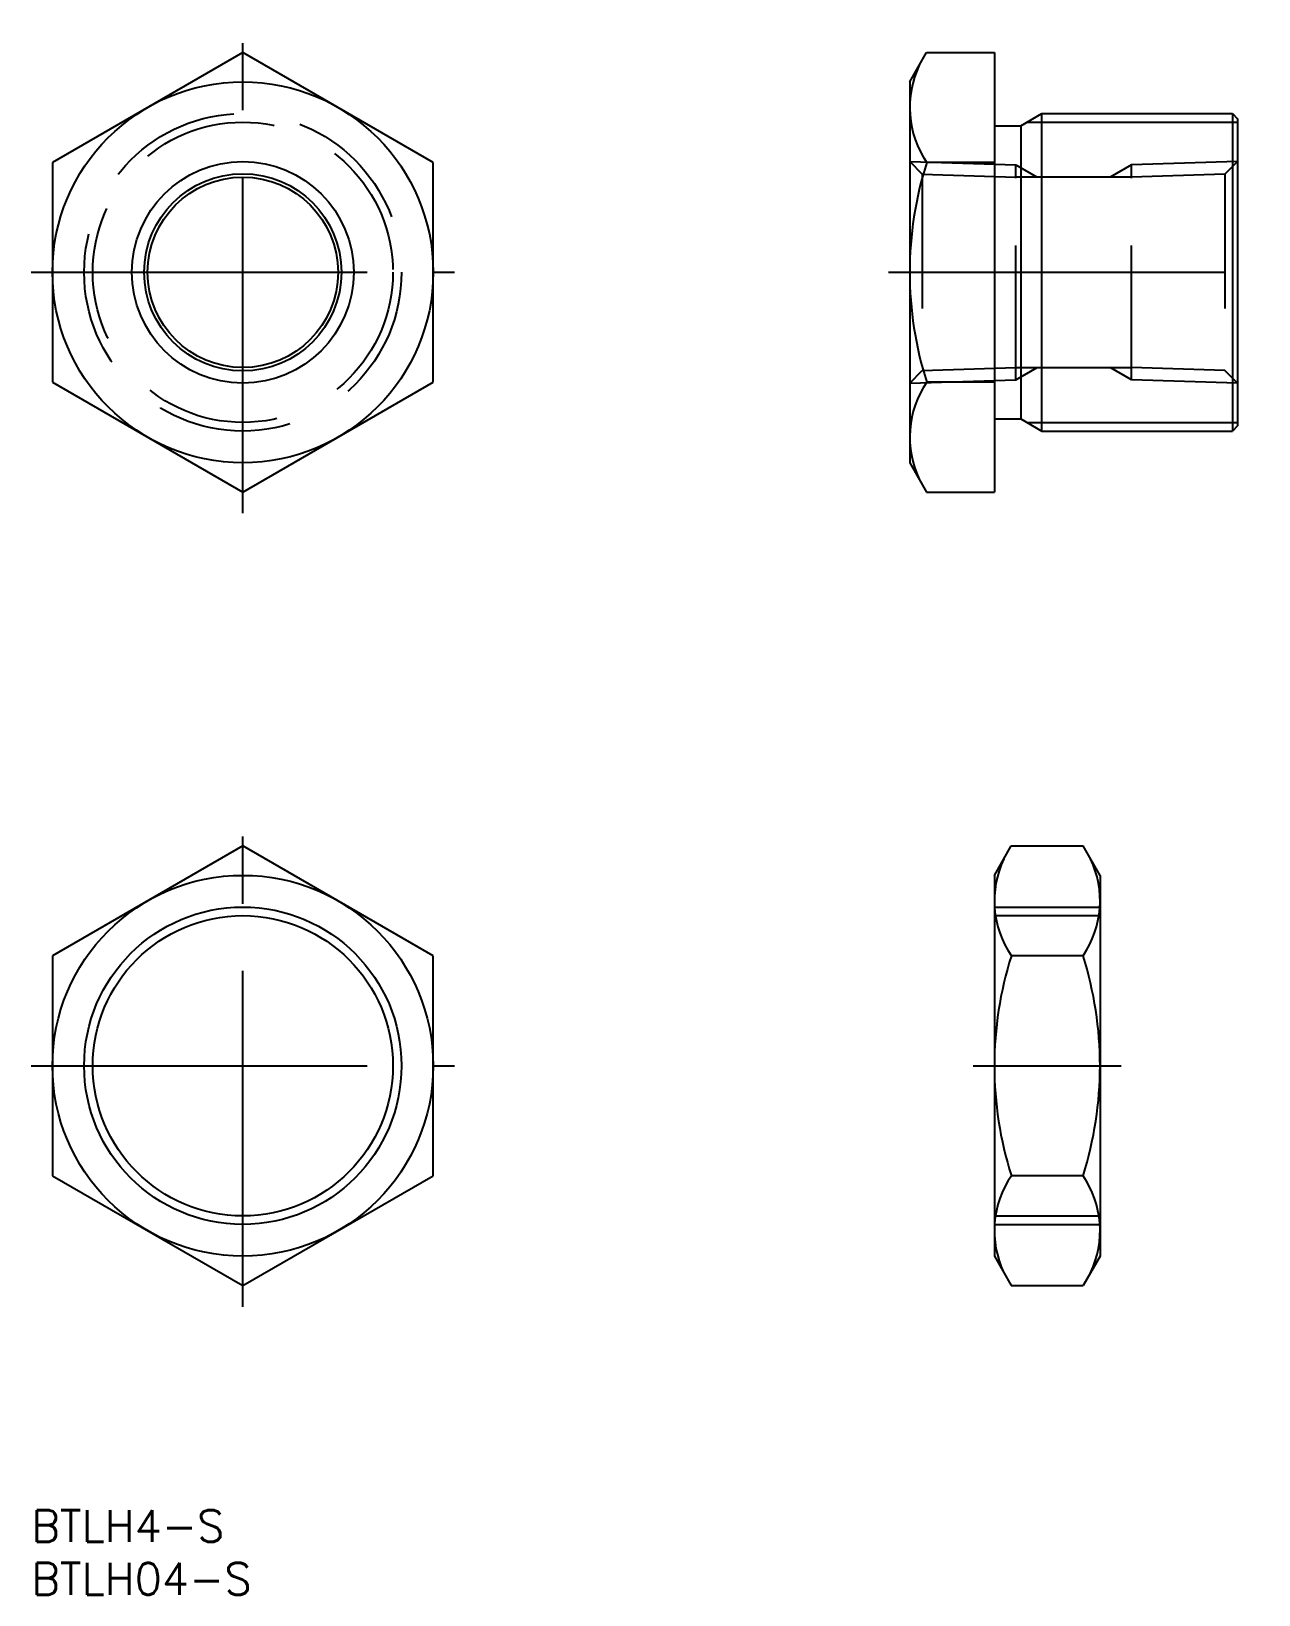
# Model space of a CAD drawing. Extents: x -20 to 96, y -125 to 23.
import ezdxf

# ---------------------------------------------------------------- set-up
doc = ezdxf.new("R2010")
doc.units = 0
doc.linetypes.add('CENTER', pattern=[50.8, 31.75, -6.35, 6.35, -6.35])
doc.linetypes.add('DASHED', pattern=[19.05, 12.7, -6.35])
doc.layers.get('0').update_dxf_attribs({"linetype": 'CONTINUOUS'})
doc.layers.add('CENTER', color=1, linetype='CENTER')
doc.styles.get("Standard").update_dxf_attribs({"font": 'txt.shx', "height": 3, "bigfont": 'bigfont.shx'})

msp = doc.modelspace()

# ---------------------------------------------------------------- linework, layer by layer
at = {"color": 7, "linetype": 'CONTINUOUS'}
for p, q in [((0, 20.78), (-18, 10.39)), ((18, 10.39), (0, 20.78)), ((63.05, 18), (64.65, 20.78)), ((64.65, 20.78), (71.05, 20.78)), ((71.05, 20.78), (71.05, -20.78)), ((63.05, 18), (63.05, -18)), ((73.55, 13.85), (75.54, 15)), ((75.54, 15), (93.55, 15)), ((75.54, -15), (75.54, 15)), ((93.55, 15), (94.05, 14.5)), ((93.55, 15), (93.55, -15)), ((71.05, 13.85), (73.55, 13.85)), ((73.55, 13.85), (73.55, -13.85)), ((94.05, 14.5), (94.05, -14.5)), ((-18, 10.39), (-18, -10.39)), ((18, -10.39), (18, 10.39)), ((71.05, 10.39), (64.65, 10.39)), ((-18, -10.39), (0, -20.78)), ((0, -20.78), (18, -10.39)), ((71.05, -10.39), (64.65, -10.39)), ((71.05, -13.85), (73.55, -13.85)), ((73.55, -13.85), (75.54, -15)), ((94.05, -14.5), (93.55, -15)), ((75.54, -15), (93.55, -15)), ((63.05, -18), (64.65, -20.78)), ((64.65, -20.78), (71.05, -20.78)), ((0, -54.22), (-18, -64.61)), ((18, -64.61), (0, -54.22)), ((71.05, -57), (72.65, -54.22)), ((72.65, -54.22), (79.44, -54.22)), ((81.05, -57), (79.44, -54.22)), ((71.05, -57), (71.05, -93)), ((81.05, -57), (81.05, -93)), ((81.05, -57), (81.05, -93)), ((-18, -64.61), (-18, -85.39)), ((18, -85.39), (18, -64.61)), ((79.44, -64.61), (72.65, -64.61)), ((-18, -85.39), (0, -95.78)), ((0, -95.78), (18, -85.39)), ((79.44, -85.39), (72.65, -85.39)), ((71.05, -93), (72.65, -95.78)), ((81.05, -93), (79.44, -95.78)), ((72.65, -95.78), (79.44, -95.78))]:
    msp.add_line(p, q, dxfattribs=at)
at = {"color": 3, "linetype": 'CONTINUOUS'}
for p, q in [((74.13, 14.19), (94.05, 14.19)), ((74.13, -14.19), (94.05, -14.19))]:
    msp.add_line(p, q, dxfattribs=at)
at = {"color": 3, "linetype": 'DASHED'}
for p, q in [((63.05, 10.48), (64.24, 9.28)), ((63.05, 10.48), (73.08, 10.16)), ((94.05, 10.48), (84.01, 10.16)), ((94.05, 10.48), (92.85, 9.28)), ((64.24, 9.28), (64.24, -9.28)), ((64.24, 9.28), (73.08, 9)), ((73.08, 10.16), (75.1, 9)), ((73.08, -10.16), (73.08, 10.16)), ((84.01, 9), (73.08, 9)), ((84.01, 10.16), (81.99, 9)), ((84.01, -10.16), (84.01, 10.16)), ((92.85, 9.28), (84.01, 9)), ((92.85, 9.28), (92.85, -9.28)), ((63.05, -10.48), (64.24, -9.28)), ((63.05, -10.48), (73.08, -10.16)), ((64.24, -9.28), (73.08, -9)), ((73.08, -10.16), (75.1, -9)), ((73.08, -9), (84.01, -9)), ((84.01, -10.16), (81.99, -9)), ((92.85, -9.28), (84.01, -9)), ((94.05, -10.48), (84.01, -10.16)), ((94.05, -10.48), (92.85, -9.28)), ((71.05, -60), (81.05, -60)), ((71.05, -60.81), (81.05, -60.81)), ((71.05, -89.19), (81.05, -89.19)), ((71.05, -90), (81.05, -90))]:
    msp.add_line(p, q, dxfattribs=at)
at = {"color": 7, "linetype": 'CONTINUOUS'}
for centre, radius in [((0, 0), 18), ((0, 0), 9.32), ((0, 0), 9), ((0, -75), 18), ((0, -75), 14.19)]:
    msp.add_circle(centre, radius, dxfattribs=at)
at = {"color": 3, "linetype": 'DASHED'}
for radius in [15, 14.19]:
    msp.add_circle((0, 0), radius, dxfattribs=at)
at = {"color": 3, "linetype": 'CONTINUOUS'}
for centre, radius in [((0, 0), 10.48), ((0, -75), 15)]:
    msp.add_circle(centre, radius, dxfattribs=at)
at = {"color": 7, "linetype": 'CONTINUOUS'}
for centre, radius, start, end in [((72.25, 15.59), 9.2, 154.3842, 214.3842), ((97.44, 0), 34.39, 162.412, 197.588), ((72.25, -15.59), 9.2, 145.6158, 205.6158), ((80.25, -59.41), 9.2, 154.3842, 214.3842), ((71.84, -59.41), 9.2, 325.6158, 25.6158), ((105.44, -75), 34.39, 162.412, 197.588), ((46.65, -75), 34.39, 342.412, 17.588), ((80.25, -90.59), 9.2, 145.6158, 205.6158), ((71.84, -90.59), 9.2, 334.3842, 34.3842)]:
    msp.add_arc(centre, radius, start, end, dxfattribs=at)
at = {"layer": 'CENTER', "color": 1, "linetype": 'CENTER'}
for p, q in [((0, -22.78), (0, 22.78)), ((-20, 0), (20, 0)), ((61.05, 0), (96.05, 0)), ((0, -97.78), (0, -52.22)), ((-20, -75), (20, -75)), ((69.05, -75), (83.05, -75))]:
    msp.add_line(p, q, dxfattribs=at)

# ---------------------------------------------------------------- texts
at = {"color": 7, "linetype": 'CONTINUOUS'}
for s, p in [('BTLH4-S', (-20, -120)), ('BTLH04-S', (-20, -125))]:
    msp.add_text(s, height=3, dxfattribs=at).set_placement(p)

doc.saveas('drawing.dxf')
